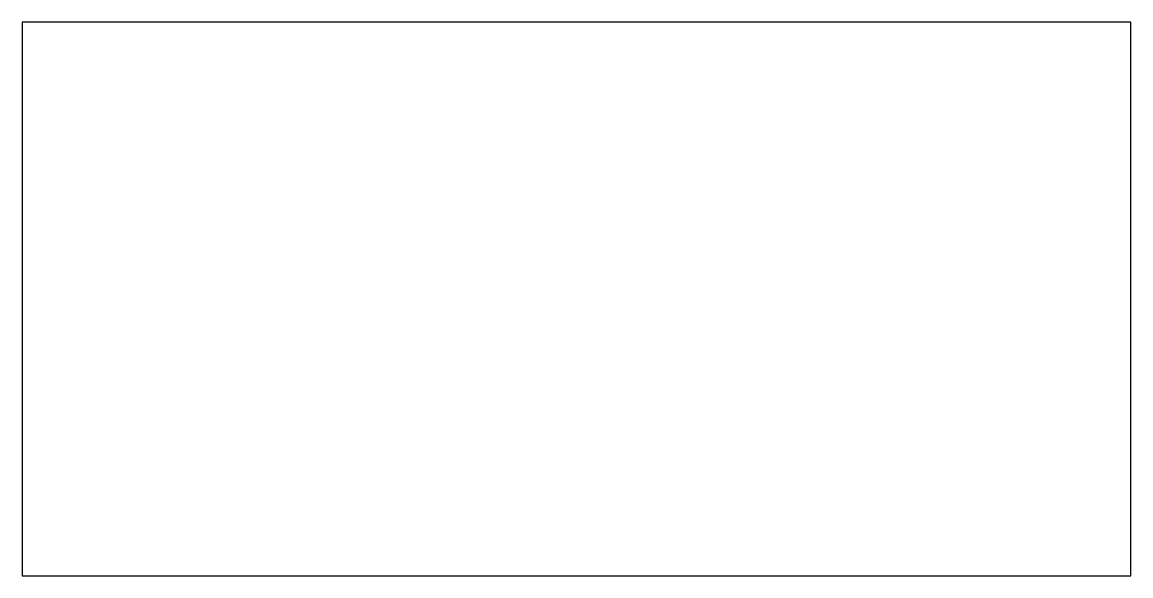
# Model space of a CAD drawing. Header units: feet. Extents: x 0 to 100, y 0 to 50.
import ezdxf

# ---------------------------------------------------------------- set-up
doc = ezdxf.new("R2010")
doc.units = ezdxf.units.FT

msp = doc.modelspace()

# ---------------------------------------------------------------- linework, layer by layer
at = {"layer": 'BOUNDARY'}
for p, q in [((100, 50), (0, 50)), ((0, 50), (0, 0)), ((100, 0), (100, 50)), ((0, 0), (100, 0))]:
    msp.add_line(p, q, dxfattribs=at)

doc.saveas('drawing.dxf')
